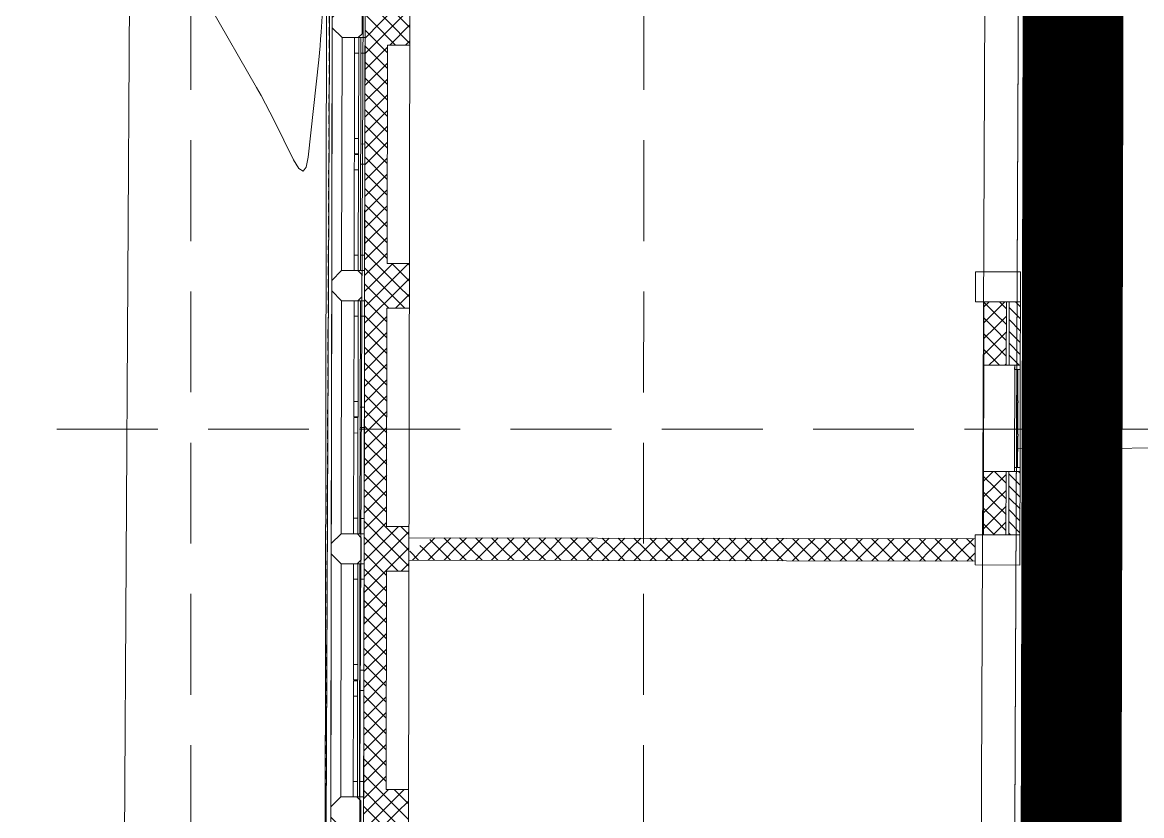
# Model space of a CAD drawing. Extents: x 4841 to 5381, y 4863 to 5725.
# Drawn here: x 4998.5 to 5031.8, y 5228.46 to 5252.06 of the extents above; entities that cross this region are included whole.
import ezdxf

# ---------------------------------------------------------------- set-up
doc = ezdxf.new("R2010")
doc.units = 0
doc.header["$MEASUREMENT"] = 0
doc.linetypes.add('DASHED', pattern=[0.75, 0.5, -0.25])
doc.linetypes.add('HIDDEN', pattern=[0.375, 0.25, -0.125])
for name, color, linetype, lineweight in [('2', 7, 'Continuous', 0), ('22', 7, 'Continuous', 0), ('3', 7, 'Continuous', 0), ('EC', 35, 'Continuous', 0)]:
    doc.layers.add(name, color=color, linetype=linetype, lineweight=lineweight)
doc.layers.add('GRID', color=254, linetype='HIDDEN')
doc.layers.add('LIMITS OF DISTURBANCE', color=1, linetype='HIDDEN')

msp = doc.modelspace()

# ---------------------------------------------------------------- linework, layer by layer
at = {"layer": '2', "color": 7, "linetype": 'HIDDEN', "lineweight": 0}
msp.add_line((5007.761, 5283.793), (5007.093, 5125.941), dxfattribs=at)
at = {"layer": '22', "color": 7, "linetype": 'Continuous', "lineweight": 0}
for p, q in [((5007.602, 5283.825), (5007.322, 5126.336)), ((5007.768, 5283.824), (5007.475, 5118.336)), ((5008.746, 5283.208), (5008.469, 5126.949)), ((5008.746, 5283.208), (5008.469, 5126.949)), ((5010.044, 5262.907), (5009.804, 5128.113)), ((5010.044, 5262.907), (5009.804, 5128.113)), ((5009.878, 5252.054), (5008.693, 5253.243)), ((5009.878, 5252.054), (5008.693, 5253.243)), ((5009.407, 5252.055), (5008.692, 5252.772)), ((5009.407, 5252.055), (5008.692, 5252.772)), ((5009.15, 5252.055), (5009.818, 5252.721)), ((5009.15, 5252.055), (5009.818, 5252.721)), ((5010.023, 5251.387), (5010.026, 5252.721)), ((5009.621, 5252.055), (5010.025, 5252.457)), ((5009.621, 5252.055), (5010.025, 5252.457)), ((5008.689, 5251.126), (5009.621, 5252.055)), ((5008.689, 5251.126), (5009.621, 5252.055)), ((5008.69, 5251.597), (5009.15, 5252.055)), ((5008.69, 5251.597), (5009.15, 5252.055)), ((5008.935, 5252.056), (5008.691, 5252.3)), ((5008.935, 5252.056), (5008.691, 5252.3)), ((5009.601, 5251.388), (5008.935, 5252.056)), ((5009.601, 5251.388), (5008.935, 5252.056)), ((5010.023, 5251.436), (5009.407, 5252.055)), ((5010.023, 5251.436), (5009.407, 5252.055)), ((5010.024, 5251.908), (5009.878, 5252.054)), ((5010.024, 5251.908), (5009.878, 5252.054)), ((5007.698, 5244.382), (5007.712, 5251.905)), ((5007.698, 5244.382), (5007.712, 5251.905)), ((5009.356, 5251.161), (5008.691, 5251.829)), ((5009.356, 5251.161), (5008.691, 5251.829)), ((5009.425, 5251.388), (5010.024, 5251.986)), ((5009.425, 5251.388), (5010.024, 5251.986)), ((5007.993, 5244.676), (5008.006, 5251.61)), ((5007.993, 5244.676), (5008.006, 5251.61)), ((5008.378, 5251.609), (5008.377, 5251.151)), ((5008.378, 5251.609), (5008.377, 5251.151)), ((5008.69, 5251.608), (5008.378, 5251.609)), ((5008.69, 5251.608), (5008.378, 5251.609)), ((5008.503, 5251.609), (5008.49, 5244.675)), ((5008.503, 5251.609), (5008.49, 5244.675)), ((5008.565, 5251.609), (5008.553, 5244.675)), ((5008.565, 5251.609), (5008.553, 5244.675)), ((5008.69, 5251.608), (5008.689, 5251.15)), ((5008.69, 5251.608), (5008.689, 5251.15)), ((5009.355, 5250.69), (5008.69, 5251.358)), ((5009.355, 5250.69), (5008.69, 5251.358)), ((5009.356, 5251.388), (5009.345, 5244.892)), ((5009.356, 5251.388), (5009.345, 5244.892)), ((5009.356, 5251.388), (5010.023, 5251.387)), ((5009.356, 5251.388), (5010.023, 5251.387)), ((5009.896, 5251.387), (5010.023, 5251.514)), ((5009.896, 5251.387), (5010.023, 5251.514)), ((5008.377, 5251.151), (5008.372, 5248.611)), ((5008.377, 5251.151), (5008.372, 5248.611)), ((5008.502, 5251.15), (5008.377, 5251.151)), ((5008.502, 5251.15), (5008.377, 5251.151)), ((5008.689, 5251.15), (5008.564, 5251.15)), ((5008.689, 5251.15), (5008.564, 5251.15)), ((5008.689, 5251.15), (5008.685, 5248.443)), ((5008.689, 5251.15), (5008.685, 5248.443)), ((5008.689, 5250.655), (5009.356, 5251.32)), ((5008.689, 5250.655), (5009.356, 5251.32)), ((5008.688, 5250.183), (5009.356, 5250.849)), ((5008.688, 5250.183), (5009.356, 5250.849)), ((5009.354, 5250.218), (5008.689, 5250.886)), ((5009.354, 5250.218), (5008.689, 5250.886)), ((5008.687, 5249.712), (5009.355, 5250.377)), ((5008.687, 5249.712), (5009.355, 5250.377)), ((5009.354, 5249.747), (5008.688, 5250.415)), ((5009.354, 5249.747), (5008.688, 5250.415)), ((5008.686, 5249.24), (5009.354, 5249.906)), ((5008.686, 5249.24), (5009.354, 5249.906)), ((5009.353, 5249.276), (5008.687, 5249.943)), ((5009.353, 5249.276), (5008.687, 5249.943)), ((5008.685, 5248.769), (5009.353, 5249.434)), ((5008.685, 5248.769), (5009.353, 5249.434)), ((5009.352, 5248.804), (5008.686, 5249.472)), ((5009.352, 5248.804), (5008.686, 5249.472)), ((5008.684, 5248.298), (5009.352, 5248.963)), ((5008.684, 5248.298), (5009.352, 5248.963)), ((5009.351, 5248.333), (5008.686, 5249.001)), ((5009.351, 5248.333), (5008.686, 5249.001)), ((5008.685, 5248.443), (5008.56, 5248.444)), ((5008.685, 5248.443), (5008.56, 5248.444)), ((5008.683, 5247.826), (5009.351, 5248.492)), ((5008.683, 5247.826), (5009.351, 5248.492)), ((5008.684, 5247.839), (5008.685, 5248.443)), ((5008.684, 5247.839), (5008.685, 5248.443)), ((5009.35, 5247.861), (5008.685, 5248.529)), ((5009.35, 5247.861), (5008.685, 5248.529)), ((5009.349, 5247.39), (5008.684, 5248.058)), ((5009.349, 5247.39), (5008.684, 5248.058)), ((5008.559, 5247.84), (5008.684, 5247.839)), ((5008.559, 5247.84), (5008.684, 5247.839)), ((5008.684, 5247.839), (5008.679, 5245.133)), ((5008.684, 5247.839), (5008.679, 5245.133)), ((5008.683, 5247.355), (5009.35, 5248.02)), ((5008.683, 5247.355), (5009.35, 5248.02)), ((5008.371, 5247.673), (5008.366, 5245.133)), ((5008.371, 5247.673), (5008.366, 5245.133)), ((5008.682, 5246.883), (5009.35, 5247.549)), ((5008.682, 5246.883), (5009.35, 5247.549)), ((5009.349, 5246.919), (5008.683, 5247.586)), ((5009.349, 5246.919), (5008.683, 5247.586)), ((5008.681, 5246.412), (5009.349, 5247.077)), ((5008.681, 5246.412), (5009.349, 5247.077)), ((5009.348, 5246.447), (5008.682, 5247.115)), ((5009.348, 5246.447), (5008.682, 5247.115)), ((5008.68, 5245.941), (5009.348, 5246.606)), ((5008.68, 5245.941), (5009.348, 5246.606)), ((5009.347, 5245.976), (5008.681, 5246.644)), ((5009.347, 5245.976), (5008.681, 5246.644)), ((5008.679, 5245.469), (5009.347, 5246.135)), ((5008.679, 5245.469), (5009.347, 5246.135)), ((5009.346, 5245.504), (5008.681, 5246.172)), ((5009.346, 5245.504), (5008.681, 5246.172)), ((5009.345, 5245.033), (5008.68, 5245.701)), ((5009.345, 5245.033), (5008.68, 5245.701)), ((5008.678, 5244.998), (5009.346, 5245.663)), ((5008.678, 5244.998), (5009.346, 5245.663)), ((5008.365, 5244.675), (5008.366, 5245.133)), ((5008.365, 5244.675), (5008.366, 5245.133)), ((5008.491, 5245.133), (5008.366, 5245.133)), ((5008.491, 5245.133), (5008.366, 5245.133)), ((5008.679, 5245.133), (5008.554, 5245.133)), ((5008.679, 5245.133), (5008.554, 5245.133)), ((5008.678, 5244.526), (5009.345, 5245.192)), ((5008.678, 5244.526), (5009.345, 5245.192)), ((5008.678, 5244.675), (5008.679, 5245.133)), ((5008.678, 5244.675), (5008.679, 5245.133)), ((5009.68, 5244.225), (5008.679, 5245.229)), ((5009.68, 5244.225), (5008.679, 5245.229)), ((5009.208, 5244.226), (5008.678, 5244.758)), ((5009.208, 5244.226), (5008.678, 5244.758)), ((5008.849, 5244.226), (5009.517, 5244.892)), ((5008.849, 5244.226), (5009.517, 5244.892)), ((5009.32, 5244.225), (5009.988, 5244.891)), ((5009.32, 5244.225), (5009.988, 5244.891)), ((5010.012, 5244.891), (5009.345, 5244.892)), ((5010.012, 5244.891), (5009.345, 5244.892)), ((5010.011, 5244.365), (5009.486, 5244.892)), ((5010.011, 5244.365), (5009.486, 5244.892)), ((5010.012, 5244.836), (5009.957, 5244.891)), ((5010.012, 5244.836), (5009.957, 5244.891)), ((5010.009, 5243.558), (5010.012, 5244.891)), ((5008.678, 5244.675), (5008.365, 5244.675)), ((5008.678, 5244.675), (5008.365, 5244.675)), ((5009.792, 5244.225), (5010.011, 5244.443)), ((5009.792, 5244.225), (5010.011, 5244.443)), ((5007.684, 5236.552), (5007.698, 5244.075)), ((5007.684, 5236.552), (5007.698, 5244.075)), ((5008.675, 5243.112), (5009.792, 5244.225)), ((5008.675, 5243.112), (5009.792, 5244.225)), ((5008.676, 5243.584), (5009.32, 5244.225)), ((5008.676, 5243.584), (5009.32, 5244.225)), ((5008.737, 5244.227), (5008.677, 5244.287)), ((5008.737, 5244.227), (5008.677, 5244.287)), ((5008.677, 5244.055), (5008.849, 5244.226)), ((5008.677, 5244.055), (5008.849, 5244.226)), ((5009.403, 5243.559), (5008.737, 5244.227)), ((5009.403, 5243.559), (5008.737, 5244.227)), ((5009.874, 5243.558), (5009.208, 5244.226)), ((5009.874, 5243.558), (5009.208, 5244.226)), ((5010.01, 5243.894), (5009.68, 5244.225)), ((5010.01, 5243.894), (5009.68, 5244.225)), ((5007.979, 5236.846), (5007.992, 5243.78)), ((5007.979, 5236.846), (5007.992, 5243.78)), ((5008.364, 5243.779), (5008.363, 5243.321)), ((5008.364, 5243.779), (5008.363, 5243.321)), ((5008.676, 5243.779), (5008.364, 5243.779)), ((5008.676, 5243.779), (5008.364, 5243.779)), ((5008.489, 5243.779), (5008.476, 5236.845)), ((5008.489, 5243.779), (5008.476, 5236.845)), ((5008.551, 5243.779), (5008.539, 5236.845)), ((5008.551, 5243.779), (5008.539, 5236.845)), ((5008.676, 5243.779), (5008.675, 5243.32)), ((5008.676, 5243.779), (5008.675, 5243.32)), ((5009.342, 5243.147), (5008.676, 5243.815)), ((5009.342, 5243.147), (5008.676, 5243.815)), ((5009.595, 5243.558), (5010.01, 5243.972)), ((5009.595, 5243.558), (5010.01, 5243.972)), ((5027.106, 5243.746), (5027.103, 5241.862)), ((5027.106, 5243.746), (5027.103, 5241.862)), ((5027.106, 5243.596), (5027.256, 5243.746)), ((5027.106, 5243.596), (5027.256, 5243.746)), ((5027.439, 5243.403), (5027.106, 5243.737)), ((5027.439, 5243.403), (5027.106, 5243.737)), ((5027.439, 5243.457), (5027.728, 5243.745)), ((5027.439, 5243.457), (5027.728, 5243.745)), ((5027.773, 5243.541), (5027.569, 5243.745)), ((5027.773, 5243.541), (5027.569, 5243.745)), ((5027.773, 5243.745), (5027.77, 5241.861)), ((5027.773, 5243.745), (5027.77, 5241.861)), ((5027.856, 5243.745), (5027.853, 5241.861)), ((5027.856, 5243.745), (5027.853, 5241.861)), ((5028.189, 5243.595), (5028.04, 5243.744)), ((5028.189, 5243.595), (5028.04, 5243.744)), ((5028.19, 5243.744), (5028.186, 5241.861)), ((5028.19, 5243.744), (5028.186, 5241.861)), ((5009.343, 5243.559), (5009.331, 5237.062)), ((5009.343, 5243.559), (5009.331, 5237.062)), ((5009.343, 5243.559), (5010.009, 5243.558)), ((5009.343, 5243.559), (5010.009, 5243.558)), ((5027.105, 5243.125), (5027.439, 5243.457)), ((5027.105, 5243.125), (5027.439, 5243.457)), ((5027.772, 5243.069), (5027.439, 5243.403)), ((5027.772, 5243.069), (5027.439, 5243.403)), ((5028.189, 5243.241), (5027.856, 5243.575)), ((5028.189, 5243.241), (5027.856, 5243.575)), ((5008.363, 5243.321), (5008.358, 5240.781)), ((5008.363, 5243.321), (5008.358, 5240.781)), ((5008.488, 5243.321), (5008.363, 5243.321)), ((5008.488, 5243.321), (5008.363, 5243.321)), ((5008.675, 5243.32), (5008.55, 5243.321)), ((5008.675, 5243.32), (5008.55, 5243.321)), ((5008.675, 5243.32), (5008.671, 5240.614)), ((5008.675, 5243.32), (5008.671, 5240.614)), ((5008.674, 5242.641), (5009.342, 5243.306)), ((5008.674, 5242.641), (5009.342, 5243.306)), ((5009.341, 5242.676), (5008.676, 5243.344)), ((5009.341, 5242.676), (5008.676, 5243.344)), ((5027.438, 5242.932), (5027.105, 5243.266)), ((5027.438, 5242.932), (5027.105, 5243.266)), ((5027.438, 5242.986), (5027.772, 5243.319)), ((5027.438, 5242.986), (5027.772, 5243.319)), ((5028.188, 5242.888), (5027.855, 5243.222)), ((5028.188, 5242.888), (5027.855, 5243.222)), ((5008.673, 5242.169), (5009.341, 5242.835)), ((5008.673, 5242.169), (5009.341, 5242.835)), ((5009.34, 5242.205), (5008.675, 5242.872)), ((5009.34, 5242.205), (5008.675, 5242.872)), ((5027.104, 5242.653), (5027.438, 5242.986)), ((5027.104, 5242.653), (5027.438, 5242.986)), ((5027.437, 5242.461), (5027.105, 5242.794)), ((5027.437, 5242.461), (5027.105, 5242.794)), ((5027.437, 5242.515), (5027.771, 5242.847)), ((5027.437, 5242.515), (5027.771, 5242.847)), ((5027.771, 5242.598), (5027.438, 5242.932)), ((5027.771, 5242.598), (5027.438, 5242.932)), ((5028.187, 5242.534), (5027.855, 5242.868)), ((5028.187, 5242.534), (5027.855, 5242.868)), ((5009.339, 5241.733), (5008.674, 5242.401)), ((5009.339, 5241.733), (5008.674, 5242.401)), ((5027.103, 5242.182), (5027.437, 5242.515)), ((5027.103, 5242.182), (5027.437, 5242.515)), ((5027.77, 5242.127), (5027.437, 5242.461)), ((5027.77, 5242.127), (5027.437, 5242.461)), ((5027.437, 5242.043), (5027.77, 5242.376)), ((5027.437, 5242.043), (5027.77, 5242.376)), ((5028.187, 5242.181), (5027.854, 5242.515)), ((5028.187, 5242.181), (5027.854, 5242.515)), ((5008.673, 5241.698), (5009.34, 5242.363)), ((5008.673, 5241.698), (5009.34, 5242.363)), ((5027.436, 5241.989), (5027.104, 5242.323)), ((5027.436, 5241.989), (5027.104, 5242.323)), ((5027.255, 5241.862), (5027.437, 5242.043)), ((5027.255, 5241.862), (5027.437, 5242.043)), ((5028.153, 5241.861), (5027.853, 5242.161)), ((5028.153, 5241.861), (5027.853, 5242.161)), ((5008.672, 5241.227), (5009.34, 5241.892)), ((5008.672, 5241.227), (5009.34, 5241.892)), ((5009.338, 5241.262), (5008.673, 5241.93)), ((5009.338, 5241.262), (5008.673, 5241.93)), ((5027.564, 5241.862), (5027.436, 5241.989)), ((5027.564, 5241.862), (5027.436, 5241.989)), ((5027.726, 5241.861), (5027.77, 5241.905)), ((5027.726, 5241.861), (5027.77, 5241.905)), ((5028.092, 5241.736), (5028.091, 5240.805)), ((5028.092, 5241.736), (5028.091, 5240.805)), ((5028.113, 5241.736), (5028.111, 5240.805)), ((5028.113, 5241.736), (5028.111, 5240.805)), ((5008.671, 5240.755), (5009.339, 5241.421)), ((5008.671, 5240.755), (5009.339, 5241.421)), ((5009.338, 5240.79), (5008.672, 5241.458)), ((5009.338, 5240.79), (5008.672, 5241.458)), ((5008.67, 5240.284), (5009.338, 5240.949)), ((5008.67, 5240.284), (5009.338, 5240.949)), ((5009.337, 5240.319), (5008.671, 5240.987)), ((5009.337, 5240.319), (5008.671, 5240.987)), ((5028.09, 5240.742), (5028.089, 5239.812)), ((5028.09, 5240.742), (5028.089, 5239.812)), ((5028.111, 5240.742), (5028.11, 5239.812)), ((5028.111, 5240.742), (5028.11, 5239.812)), ((5008.671, 5240.614), (5008.546, 5240.614)), ((5008.671, 5240.614), (5008.546, 5240.614)), ((5008.669, 5239.812), (5009.337, 5240.478)), ((5008.669, 5239.812), (5009.337, 5240.478)), ((5008.67, 5240.01), (5008.671, 5240.614)), ((5008.67, 5240.01), (5008.671, 5240.614)), ((5009.336, 5239.847), (5008.671, 5240.515)), ((5009.336, 5239.847), (5008.671, 5240.515)), ((5009.335, 5239.376), (5008.67, 5240.044)), ((5009.335, 5239.376), (5008.67, 5240.044)), ((5008.357, 5239.844), (5008.352, 5237.304)), ((5008.357, 5239.844), (5008.352, 5237.304)), ((5008.545, 5240.01), (5008.67, 5240.01)), ((5008.545, 5240.01), (5008.67, 5240.01)), ((5008.67, 5240.01), (5008.665, 5237.303)), ((5008.67, 5240.01), (5008.665, 5237.303)), ((5008.668, 5239.341), (5009.336, 5240.006)), ((5008.668, 5239.341), (5009.336, 5240.006)), ((5028.089, 5239.749), (5028.087, 5238.819)), ((5028.089, 5239.749), (5028.087, 5238.819)), ((5028.11, 5239.749), (5028.108, 5238.819)), ((5028.11, 5239.749), (5028.108, 5238.819)), ((5008.668, 5238.87), (5009.335, 5239.535)), ((5008.668, 5238.87), (5009.335, 5239.535)), ((5009.334, 5238.905), (5008.669, 5239.573)), ((5009.334, 5238.905), (5008.669, 5239.573)), ((5008.667, 5238.398), (5009.335, 5239.064)), ((5008.667, 5238.398), (5009.335, 5239.064)), ((5009.333, 5238.433), (5008.668, 5239.101)), ((5009.333, 5238.433), (5008.668, 5239.101)), ((5008.666, 5237.927), (5009.334, 5238.592)), ((5008.666, 5237.927), (5009.334, 5238.592)), ((5009.333, 5237.962), (5008.667, 5238.63)), ((5009.333, 5237.962), (5008.667, 5238.63)), ((5027.097, 5238.696), (5027.094, 5236.812)), ((5027.097, 5238.696), (5027.094, 5236.812)), ((5027.097, 5238.411), (5027.382, 5238.695)), ((5027.097, 5238.411), (5027.382, 5238.695)), ((5027.43, 5238.218), (5027.097, 5238.552)), ((5027.43, 5238.218), (5027.097, 5238.552)), ((5027.431, 5238.689), (5027.425, 5238.695)), ((5027.431, 5238.689), (5027.425, 5238.695)), ((5027.43, 5238.272), (5027.764, 5238.605)), ((5027.43, 5238.272), (5027.764, 5238.605)), ((5027.763, 5238.355), (5027.431, 5238.689)), ((5027.763, 5238.355), (5027.431, 5238.689)), ((5027.764, 5238.695), (5027.761, 5236.811)), ((5027.764, 5238.695), (5027.761, 5236.811)), ((5027.847, 5238.694), (5027.844, 5236.811)), ((5027.847, 5238.694), (5027.844, 5236.811)), ((5028.18, 5238.292), (5027.847, 5238.625)), ((5028.18, 5238.292), (5027.847, 5238.625)), ((5028.181, 5238.645), (5028.132, 5238.694)), ((5028.181, 5238.645), (5028.132, 5238.694)), ((5028.181, 5238.694), (5028.177, 5236.81)), ((5028.181, 5238.694), (5028.177, 5236.81)), ((5008.665, 5237.455), (5009.333, 5238.121)), ((5008.665, 5237.455), (5009.333, 5238.121)), ((5009.332, 5237.49), (5008.666, 5238.158)), ((5009.332, 5237.49), (5008.666, 5238.158)), ((5027.096, 5237.939), (5027.43, 5238.272)), ((5027.096, 5237.939), (5027.43, 5238.272)), ((5027.429, 5237.747), (5027.096, 5238.08)), ((5027.429, 5237.747), (5027.096, 5238.08)), ((5027.429, 5237.801), (5027.763, 5238.133)), ((5027.429, 5237.801), (5027.763, 5238.133)), ((5027.762, 5237.884), (5027.43, 5238.218)), ((5027.762, 5237.884), (5027.43, 5238.218)), ((5028.179, 5237.938), (5027.847, 5238.272)), ((5028.179, 5237.938), (5027.847, 5238.272)), ((5027.095, 5237.468), (5027.429, 5237.801)), ((5027.095, 5237.468), (5027.429, 5237.801)), ((5027.762, 5237.413), (5027.429, 5237.747)), ((5027.762, 5237.413), (5027.429, 5237.747)), ((5028.179, 5237.584), (5027.846, 5237.918)), ((5028.179, 5237.584), (5027.846, 5237.918)), ((5008.664, 5236.984), (5009.332, 5237.649)), ((5008.664, 5236.984), (5009.332, 5237.649)), ((5009.953, 5236.395), (5008.665, 5237.687)), ((5009.953, 5236.395), (5008.665, 5237.687)), ((5027.428, 5237.275), (5027.095, 5237.609)), ((5027.428, 5237.275), (5027.095, 5237.609)), ((5027.428, 5237.329), (5027.762, 5237.662)), ((5027.428, 5237.329), (5027.762, 5237.662)), ((5028.178, 5237.231), (5027.845, 5237.565)), ((5028.178, 5237.231), (5027.845, 5237.565)), ((5008.351, 5236.845), (5008.352, 5237.304)), ((5008.351, 5236.845), (5008.352, 5237.304)), ((5008.477, 5237.304), (5008.352, 5237.304)), ((5008.477, 5237.304), (5008.352, 5237.304)), ((5008.665, 5237.303), (5008.54, 5237.303)), ((5008.665, 5237.303), (5008.54, 5237.303)), ((5008.663, 5236.513), (5009.331, 5237.178)), ((5008.663, 5236.513), (5009.331, 5237.178)), ((5008.664, 5236.845), (5008.665, 5237.303)), ((5008.664, 5236.845), (5008.665, 5237.303)), ((5009.482, 5236.396), (5008.665, 5237.216)), ((5009.482, 5236.396), (5008.665, 5237.216)), ((5009.019, 5236.396), (5009.687, 5237.062)), ((5009.019, 5236.396), (5009.687, 5237.062)), ((5009.998, 5237.061), (5009.331, 5237.062)), ((5009.998, 5237.061), (5009.331, 5237.062)), ((5009.997, 5236.823), (5009.759, 5237.062)), ((5009.997, 5236.823), (5009.759, 5237.062)), ((5009.997, 5236.728), (5009.998, 5237.061)), ((5027.094, 5236.996), (5027.428, 5237.329)), ((5027.094, 5236.996), (5027.428, 5237.329)), ((5027.419, 5236.812), (5027.094, 5237.138)), ((5027.419, 5236.812), (5027.094, 5237.138)), ((5027.427, 5236.858), (5027.761, 5237.19)), ((5027.427, 5236.858), (5027.761, 5237.19)), ((5027.761, 5236.941), (5027.428, 5237.275)), ((5027.761, 5236.941), (5027.428, 5237.275)), ((5028.177, 5236.877), (5027.845, 5237.211)), ((5028.177, 5236.877), (5027.845, 5237.211)), ((5008.664, 5236.845), (5008.351, 5236.845)), ((5008.664, 5236.845), (5008.351, 5236.845)), ((5009.01, 5236.396), (5008.664, 5236.744)), ((5009.01, 5236.396), (5008.664, 5236.744)), ((5009.49, 5236.396), (5009.997, 5236.901)), ((5009.49, 5236.396), (5009.997, 5236.901)), ((5026.844, 5236.698), (5009.997, 5236.728)), ((5026.844, 5236.698), (5009.997, 5236.728)), ((5010.433, 5236.394), (5010.767, 5236.727)), ((5010.433, 5236.394), (5010.767, 5236.727)), ((5010.905, 5236.393), (5011.239, 5236.726)), ((5010.905, 5236.393), (5011.239, 5236.726)), ((5011.367, 5236.392), (5011.035, 5236.726)), ((5011.367, 5236.392), (5011.035, 5236.726)), ((5011.376, 5236.392), (5011.71, 5236.725)), ((5011.376, 5236.392), (5011.71, 5236.725)), ((5011.839, 5236.391), (5011.506, 5236.725)), ((5011.839, 5236.391), (5011.506, 5236.725)), ((5011.848, 5236.391), (5012.181, 5236.724)), ((5011.848, 5236.391), (5012.181, 5236.724)), ((5012.31, 5236.391), (5011.977, 5236.724)), ((5012.31, 5236.391), (5011.977, 5236.724)), ((5012.319, 5236.391), (5012.653, 5236.723)), ((5012.319, 5236.391), (5012.653, 5236.723)), ((5012.782, 5236.39), (5012.449, 5236.724)), ((5012.782, 5236.39), (5012.449, 5236.724)), ((5012.79, 5236.39), (5013.124, 5236.722)), ((5012.79, 5236.39), (5013.124, 5236.722)), ((5013.253, 5236.389), (5012.92, 5236.723)), ((5013.253, 5236.389), (5012.92, 5236.723)), ((5013.262, 5236.389), (5013.596, 5236.722)), ((5013.262, 5236.389), (5013.596, 5236.722)), ((5013.724, 5236.388), (5013.392, 5236.722)), ((5013.724, 5236.388), (5013.392, 5236.722)), ((5013.733, 5236.388), (5014.067, 5236.721)), ((5013.733, 5236.388), (5014.067, 5236.721)), ((5014.196, 5236.387), (5013.863, 5236.721)), ((5014.196, 5236.387), (5013.863, 5236.721)), ((5014.205, 5236.387), (5014.538, 5236.72)), ((5014.205, 5236.387), (5014.538, 5236.72)), ((5014.667, 5236.386), (5014.334, 5236.72)), ((5014.667, 5236.386), (5014.334, 5236.72)), ((5014.676, 5236.386), (5015.01, 5236.719)), ((5014.676, 5236.386), (5015.01, 5236.719)), ((5015.139, 5236.385), (5014.806, 5236.719)), ((5015.139, 5236.385), (5014.806, 5236.719)), ((5015.147, 5236.385), (5015.481, 5236.718)), ((5015.147, 5236.385), (5015.481, 5236.718)), ((5015.61, 5236.385), (5015.277, 5236.719)), ((5015.61, 5236.385), (5015.277, 5236.719)), ((5015.619, 5236.385), (5015.953, 5236.717)), ((5015.619, 5236.385), (5015.953, 5236.717)), ((5016.081, 5236.384), (5015.749, 5236.718)), ((5016.081, 5236.384), (5015.749, 5236.718)), ((5016.09, 5236.384), (5016.424, 5236.717)), ((5016.09, 5236.384), (5016.424, 5236.717)), ((5016.553, 5236.383), (5016.22, 5236.717)), ((5016.553, 5236.383), (5016.22, 5236.717)), ((5016.562, 5236.383), (5016.895, 5236.716)), ((5016.562, 5236.383), (5016.895, 5236.716)), ((5017.024, 5236.382), (5016.691, 5236.716)), ((5017.024, 5236.382), (5016.691, 5236.716)), ((5017.033, 5236.382), (5017.367, 5236.715)), ((5017.033, 5236.382), (5017.367, 5236.715)), ((5017.496, 5236.381), (5017.163, 5236.715)), ((5017.496, 5236.381), (5017.163, 5236.715)), ((5017.504, 5236.381), (5017.838, 5236.714)), ((5017.504, 5236.381), (5017.838, 5236.714)), ((5017.967, 5236.38), (5017.634, 5236.714)), ((5017.967, 5236.38), (5017.634, 5236.714)), ((5017.976, 5236.38), (5018.31, 5236.713)), ((5017.976, 5236.38), (5018.31, 5236.713)), ((5018.438, 5236.38), (5018.106, 5236.714)), ((5018.438, 5236.38), (5018.106, 5236.714)), ((5018.447, 5236.38), (5018.781, 5236.712)), ((5018.447, 5236.38), (5018.781, 5236.712)), ((5018.91, 5236.379), (5018.577, 5236.713)), ((5018.91, 5236.379), (5018.577, 5236.713)), ((5018.919, 5236.379), (5019.252, 5236.712)), ((5018.919, 5236.379), (5019.252, 5236.712)), ((5019.381, 5236.378), (5019.048, 5236.712)), ((5019.381, 5236.378), (5019.048, 5236.712)), ((5019.39, 5236.378), (5019.724, 5236.711)), ((5019.39, 5236.378), (5019.724, 5236.711)), ((5019.853, 5236.377), (5019.52, 5236.711)), ((5019.853, 5236.377), (5019.52, 5236.711)), ((5019.861, 5236.377), (5020.195, 5236.71)), ((5019.861, 5236.377), (5020.195, 5236.71)), ((5020.324, 5236.376), (5019.991, 5236.71)), ((5020.324, 5236.376), (5019.991, 5236.71)), ((5020.333, 5236.376), (5020.667, 5236.709)), ((5020.333, 5236.376), (5020.667, 5236.709)), ((5020.795, 5236.375), (5020.463, 5236.709)), ((5020.795, 5236.375), (5020.463, 5236.709)), ((5020.804, 5236.375), (5021.138, 5236.708)), ((5020.804, 5236.375), (5021.138, 5236.708)), ((5021.267, 5236.375), (5020.934, 5236.709)), ((5021.267, 5236.375), (5020.934, 5236.709)), ((5021.276, 5236.375), (5021.61, 5236.707)), ((5021.276, 5236.375), (5021.61, 5236.707)), ((5021.738, 5236.374), (5021.405, 5236.708)), ((5021.738, 5236.374), (5021.405, 5236.708)), ((5021.747, 5236.374), (5022.081, 5236.707)), ((5021.747, 5236.374), (5022.081, 5236.707)), ((5022.21, 5236.373), (5021.877, 5236.707)), ((5022.21, 5236.373), (5021.877, 5236.707)), ((5022.218, 5236.373), (5022.552, 5236.706)), ((5022.218, 5236.373), (5022.552, 5236.706)), ((5022.681, 5236.372), (5022.348, 5236.706)), ((5022.681, 5236.372), (5022.348, 5236.706)), ((5022.69, 5236.372), (5023.024, 5236.705)), ((5022.69, 5236.372), (5023.024, 5236.705)), ((5023.152, 5236.371), (5022.82, 5236.705)), ((5023.152, 5236.371), (5022.82, 5236.705)), ((5023.161, 5236.371), (5023.495, 5236.704)), ((5023.161, 5236.371), (5023.495, 5236.704)), ((5023.624, 5236.37), (5023.291, 5236.704)), ((5023.624, 5236.37), (5023.291, 5236.704)), ((5023.633, 5236.37), (5023.967, 5236.703)), ((5023.633, 5236.37), (5023.967, 5236.703)), ((5024.095, 5236.37), (5023.762, 5236.704)), ((5024.095, 5236.37), (5023.762, 5236.704)), ((5027.381, 5236.812), (5027.427, 5236.858)), ((5027.381, 5236.812), (5027.427, 5236.858)), ((5027.891, 5236.811), (5027.844, 5236.858)), ((5027.891, 5236.811), (5027.844, 5236.858)), ((5008.661, 5235.098), (5009.962, 5236.395)), ((5008.661, 5235.098), (5009.962, 5236.395)), ((5008.662, 5235.57), (5009.49, 5236.396)), ((5008.662, 5235.57), (5009.49, 5236.396)), ((5008.663, 5236.041), (5009.019, 5236.396)), ((5008.663, 5236.041), (5009.019, 5236.396)), ((5009.676, 5235.729), (5009.01, 5236.396)), ((5009.676, 5235.729), (5009.01, 5236.396)), ((5009.996, 5235.88), (5009.482, 5236.396)), ((5009.996, 5235.88), (5009.482, 5236.396)), ((5009.996, 5236.351), (5009.953, 5236.395)), ((5009.996, 5236.351), (5009.953, 5236.395)), ((5009.962, 5236.395), (5009.997, 5236.429)), ((5009.962, 5236.395), (5009.997, 5236.429)), ((5010.099, 5236.061), (5010.433, 5236.394)), ((5010.099, 5236.061), (5010.433, 5236.394)), ((5010.425, 5236.394), (5010.322, 5236.497)), ((5010.425, 5236.394), (5010.322, 5236.497)), ((5010.757, 5236.06), (5010.425, 5236.394)), ((5010.757, 5236.06), (5010.425, 5236.394)), ((5010.571, 5236.06), (5010.905, 5236.393)), ((5010.571, 5236.06), (5010.905, 5236.393)), ((5010.896, 5236.393), (5010.621, 5236.669)), ((5010.896, 5236.393), (5010.621, 5236.669)), ((5011.229, 5236.059), (5010.896, 5236.393)), ((5011.229, 5236.059), (5010.896, 5236.393)), ((5011.042, 5236.059), (5011.376, 5236.392)), ((5011.042, 5236.059), (5011.376, 5236.392)), ((5011.7, 5236.058), (5011.367, 5236.392)), ((5011.7, 5236.058), (5011.367, 5236.392)), ((5011.514, 5236.059), (5011.848, 5236.391)), ((5011.514, 5236.059), (5011.848, 5236.391)), ((5012.171, 5236.057), (5011.839, 5236.391)), ((5012.171, 5236.057), (5011.839, 5236.391)), ((5011.985, 5236.058), (5012.319, 5236.391)), ((5011.985, 5236.058), (5012.319, 5236.391)), ((5012.643, 5236.057), (5012.31, 5236.391)), ((5012.643, 5236.057), (5012.31, 5236.391)), ((5012.456, 5236.057), (5012.79, 5236.39)), ((5012.456, 5236.057), (5012.79, 5236.39)), ((5013.114, 5236.056), (5012.782, 5236.39)), ((5013.114, 5236.056), (5012.782, 5236.39)), ((5012.928, 5236.056), (5013.262, 5236.389)), ((5012.928, 5236.056), (5013.262, 5236.389)), ((5013.586, 5236.055), (5013.253, 5236.389)), ((5013.586, 5236.055), (5013.253, 5236.389)), ((5013.399, 5236.055), (5013.733, 5236.388)), ((5013.399, 5236.055), (5013.733, 5236.388)), ((5014.057, 5236.054), (5013.724, 5236.388)), ((5014.057, 5236.054), (5013.724, 5236.388)), ((5013.871, 5236.054), (5014.205, 5236.387)), ((5013.871, 5236.054), (5014.205, 5236.387)), ((5014.528, 5236.053), (5014.196, 5236.387)), ((5014.528, 5236.053), (5014.196, 5236.387)), ((5014.342, 5236.054), (5014.676, 5236.386)), ((5014.342, 5236.054), (5014.676, 5236.386)), ((5015, 5236.052), (5014.667, 5236.386)), ((5015, 5236.052), (5014.667, 5236.386)), ((5014.813, 5236.053), (5015.147, 5236.385)), ((5014.813, 5236.053), (5015.147, 5236.385)), ((5015.471, 5236.052), (5015.139, 5236.385)), ((5015.471, 5236.052), (5015.139, 5236.385)), ((5015.285, 5236.052), (5015.619, 5236.385)), ((5015.285, 5236.052), (5015.619, 5236.385)), ((5015.943, 5236.051), (5015.61, 5236.385)), ((5015.943, 5236.051), (5015.61, 5236.385)), ((5015.756, 5236.051), (5016.09, 5236.384)), ((5015.756, 5236.051), (5016.09, 5236.384)), ((5016.414, 5236.05), (5016.081, 5236.384)), ((5016.414, 5236.05), (5016.081, 5236.384)), ((5016.228, 5236.05), (5016.562, 5236.383)), ((5016.228, 5236.05), (5016.562, 5236.383)), ((5016.886, 5236.049), (5016.553, 5236.383)), ((5016.886, 5236.049), (5016.553, 5236.383)), ((5016.699, 5236.049), (5017.033, 5236.382)), ((5016.699, 5236.049), (5017.033, 5236.382)), ((5017.357, 5236.048), (5017.024, 5236.382)), ((5017.357, 5236.048), (5017.024, 5236.382)), ((5017.17, 5236.049), (5017.504, 5236.381)), ((5017.17, 5236.049), (5017.504, 5236.381)), ((5017.828, 5236.047), (5017.496, 5236.381)), ((5017.828, 5236.047), (5017.496, 5236.381)), ((5017.642, 5236.048), (5017.976, 5236.38)), ((5017.642, 5236.048), (5017.976, 5236.38)), ((5018.3, 5236.047), (5017.967, 5236.38)), ((5018.3, 5236.047), (5017.967, 5236.38)), ((5018.113, 5236.047), (5018.447, 5236.38)), ((5018.113, 5236.047), (5018.447, 5236.38)), ((5018.771, 5236.046), (5018.438, 5236.38)), ((5018.771, 5236.046), (5018.438, 5236.38)), ((5018.585, 5236.046), (5018.919, 5236.379)), ((5018.585, 5236.046), (5018.919, 5236.379)), ((5019.243, 5236.045), (5018.91, 5236.379)), ((5019.243, 5236.045), (5018.91, 5236.379)), ((5019.056, 5236.045), (5019.39, 5236.378)), ((5019.056, 5236.045), (5019.39, 5236.378)), ((5019.714, 5236.044), (5019.381, 5236.378)), ((5019.714, 5236.044), (5019.381, 5236.378)), ((5019.527, 5236.044), (5019.861, 5236.377)), ((5019.527, 5236.044), (5019.861, 5236.377)), ((5020.185, 5236.043), (5019.853, 5236.377)), ((5020.185, 5236.043), (5019.853, 5236.377)), ((5019.999, 5236.044), (5020.333, 5236.376)), ((5019.999, 5236.044), (5020.333, 5236.376)), ((5020.657, 5236.042), (5020.324, 5236.376)), ((5020.657, 5236.042), (5020.324, 5236.376)), ((5020.47, 5236.043), (5020.804, 5236.375)), ((5020.47, 5236.043), (5020.804, 5236.375)), ((5021.128, 5236.042), (5020.795, 5236.375)), ((5021.128, 5236.042), (5020.795, 5236.375)), ((5020.942, 5236.042), (5021.276, 5236.375)), ((5020.942, 5236.042), (5021.276, 5236.375)), ((5021.6, 5236.041), (5021.267, 5236.375)), ((5021.6, 5236.041), (5021.267, 5236.375)), ((5021.413, 5236.041), (5021.747, 5236.374)), ((5021.413, 5236.041), (5021.747, 5236.374)), ((5022.071, 5236.04), (5021.738, 5236.374)), ((5022.071, 5236.04), (5021.738, 5236.374)), ((5021.884, 5236.04), (5022.218, 5236.373)), ((5021.884, 5236.04), (5022.218, 5236.373)), ((5022.542, 5236.039), (5022.21, 5236.373)), ((5022.542, 5236.039), (5022.21, 5236.373)), ((5022.356, 5236.039), (5022.69, 5236.372)), ((5022.356, 5236.039), (5022.69, 5236.372)), ((5023.014, 5236.038), (5022.681, 5236.372)), ((5023.014, 5236.038), (5022.681, 5236.372)), ((5022.827, 5236.039), (5023.161, 5236.371)), ((5022.827, 5236.039), (5023.161, 5236.371)), ((5023.485, 5236.037), (5023.152, 5236.371)), ((5023.485, 5236.037), (5023.152, 5236.371)), ((5023.299, 5236.038), (5023.633, 5236.37)), ((5023.299, 5236.038), (5023.633, 5236.37)), ((5023.957, 5236.037), (5023.624, 5236.37)), ((5023.957, 5236.037), (5023.624, 5236.37)), ((5024.104, 5236.37), (5024.438, 5236.702)), ((5024.104, 5236.37), (5024.438, 5236.702)), ((5024.567, 5236.369), (5024.234, 5236.703)), ((5024.567, 5236.369), (5024.234, 5236.703)), ((5024.575, 5236.369), (5024.909, 5236.701)), ((5024.575, 5236.369), (5024.909, 5236.701)), ((5025.038, 5236.368), (5024.705, 5236.702)), ((5025.038, 5236.368), (5024.705, 5236.702)), ((5025.047, 5236.368), (5025.381, 5236.701)), ((5025.047, 5236.368), (5025.381, 5236.701)), ((5025.509, 5236.367), (5025.177, 5236.701)), ((5025.509, 5236.367), (5025.177, 5236.701)), ((5025.518, 5236.367), (5025.852, 5236.7)), ((5025.518, 5236.367), (5025.852, 5236.7)), ((5025.981, 5236.366), (5025.648, 5236.7)), ((5025.981, 5236.366), (5025.648, 5236.7)), ((5025.99, 5236.366), (5026.324, 5236.699)), ((5025.99, 5236.366), (5026.324, 5236.699)), ((5026.452, 5236.365), (5026.12, 5236.699)), ((5026.452, 5236.365), (5026.12, 5236.699)), ((5026.461, 5236.365), (5026.795, 5236.698)), ((5026.461, 5236.365), (5026.795, 5236.698)), ((5026.843, 5236.445), (5026.591, 5236.699)), ((5026.843, 5236.445), (5026.591, 5236.699)), ((5007.67, 5228.722), (5007.684, 5236.245)), ((5007.67, 5228.722), (5007.684, 5236.245)), ((5009.328, 5235.605), (5008.663, 5236.273)), ((5009.328, 5235.605), (5008.663, 5236.273)), ((5009.995, 5235.728), (5009.996, 5236.061)), ((5026.843, 5236.031), (5009.996, 5236.061)), ((5026.843, 5236.031), (5009.996, 5236.061)), ((5010.286, 5236.061), (5010.023, 5236.325)), ((5010.286, 5236.061), (5010.023, 5236.325)), ((5023.77, 5236.037), (5024.104, 5236.37)), ((5023.77, 5236.037), (5024.104, 5236.37)), ((5024.428, 5236.036), (5024.095, 5236.37)), ((5024.428, 5236.036), (5024.095, 5236.37)), ((5024.241, 5236.036), (5024.575, 5236.369)), ((5024.241, 5236.036), (5024.575, 5236.369)), ((5024.899, 5236.035), (5024.567, 5236.369)), ((5024.899, 5236.035), (5024.567, 5236.369)), ((5024.713, 5236.035), (5025.047, 5236.368)), ((5024.713, 5236.035), (5025.047, 5236.368)), ((5025.371, 5236.034), (5025.038, 5236.368)), ((5025.371, 5236.034), (5025.038, 5236.368)), ((5025.184, 5236.034), (5025.518, 5236.367)), ((5025.184, 5236.034), (5025.518, 5236.367)), ((5025.842, 5236.033), (5025.509, 5236.367)), ((5025.842, 5236.033), (5025.509, 5236.367)), ((5025.656, 5236.034), (5025.99, 5236.366)), ((5025.656, 5236.034), (5025.99, 5236.366)), ((5026.314, 5236.032), (5025.981, 5236.366)), ((5026.314, 5236.032), (5025.981, 5236.366)), ((5026.127, 5236.033), (5026.461, 5236.365)), ((5026.127, 5236.033), (5026.461, 5236.365)), ((5026.785, 5236.031), (5026.452, 5236.365)), ((5026.785, 5236.031), (5026.452, 5236.365)), ((5026.598, 5236.032), (5026.843, 5236.275)), ((5026.598, 5236.032), (5026.843, 5236.275)), ((5007.966, 5229.017), (5007.978, 5235.95)), ((5007.966, 5229.017), (5007.978, 5235.95)), ((5008.35, 5235.95), (5008.349, 5235.491)), ((5008.35, 5235.95), (5008.349, 5235.491)), ((5008.662, 5235.949), (5008.35, 5235.95)), ((5008.662, 5235.949), (5008.35, 5235.95)), ((5008.475, 5235.949), (5008.463, 5229.016)), ((5008.475, 5235.949), (5008.463, 5229.016)), ((5008.537, 5235.949), (5008.525, 5229.016)), ((5008.537, 5235.949), (5008.525, 5229.016)), ((5008.662, 5235.949), (5008.662, 5235.491)), ((5008.662, 5235.949), (5008.662, 5235.491)), ((5009.328, 5235.133), (5008.662, 5235.801)), ((5009.328, 5235.133), (5008.662, 5235.801)), ((5009.329, 5235.729), (5009.317, 5229.233)), ((5009.329, 5235.729), (5009.317, 5229.233)), ((5009.329, 5235.729), (5009.995, 5235.728)), ((5009.329, 5235.729), (5009.995, 5235.728)), ((5009.765, 5235.728), (5009.996, 5235.958)), ((5009.765, 5235.728), (5009.996, 5235.958)), ((5008.349, 5235.491), (5008.345, 5232.951)), ((5008.349, 5235.491), (5008.345, 5232.951)), ((5008.474, 5235.491), (5008.349, 5235.491)), ((5008.474, 5235.491), (5008.349, 5235.491)), ((5008.662, 5235.491), (5008.537, 5235.491)), ((5008.662, 5235.491), (5008.537, 5235.491)), ((5008.662, 5235.491), (5008.657, 5232.784)), ((5008.662, 5235.491), (5008.657, 5232.784)), ((5008.66, 5234.627), (5009.328, 5235.292)), ((5008.66, 5234.627), (5009.328, 5235.292)), ((5009.327, 5234.662), (5008.661, 5235.33)), ((5009.327, 5234.662), (5008.661, 5235.33)), ((5008.659, 5234.155), (5009.327, 5234.821)), ((5008.659, 5234.155), (5009.327, 5234.821)), ((5009.326, 5234.191), (5008.66, 5234.858)), ((5009.326, 5234.191), (5008.66, 5234.858)), ((5009.325, 5233.719), (5008.66, 5234.387)), ((5009.325, 5233.719), (5008.66, 5234.387)), ((5008.658, 5233.684), (5009.326, 5234.35)), ((5008.658, 5233.684), (5009.326, 5234.35)), ((5008.658, 5233.213), (5009.325, 5233.878)), ((5008.658, 5233.213), (5009.325, 5233.878)), ((5009.324, 5233.248), (5008.659, 5233.916)), ((5009.324, 5233.248), (5008.659, 5233.916)), ((5008.657, 5232.741), (5009.325, 5233.407)), ((5008.657, 5232.741), (5009.325, 5233.407)), ((5009.323, 5232.776), (5008.658, 5233.444)), ((5009.323, 5232.776), (5008.658, 5233.444)), ((5008.657, 5232.784), (5008.532, 5232.784)), ((5008.657, 5232.784), (5008.532, 5232.784)), ((5008.656, 5232.27), (5009.324, 5232.935)), ((5008.656, 5232.27), (5009.324, 5232.935)), ((5008.656, 5232.18), (5008.657, 5232.784)), ((5008.656, 5232.18), (5008.657, 5232.784)), ((5009.323, 5232.305), (5008.657, 5232.973)), ((5009.323, 5232.305), (5008.657, 5232.973)), ((5008.655, 5231.798), (5009.323, 5232.464)), ((5008.655, 5231.798), (5009.323, 5232.464)), ((5009.322, 5231.834), (5008.656, 5232.501)), ((5009.322, 5231.834), (5008.656, 5232.501)), ((5008.531, 5232.18), (5008.656, 5232.18)), ((5008.531, 5232.18), (5008.656, 5232.18)), ((5008.656, 5232.18), (5008.651, 5229.474)), ((5008.656, 5232.18), (5008.651, 5229.474)), ((5008.343, 5232.014), (5008.338, 5229.474)), ((5008.343, 5232.014), (5008.338, 5229.474)), ((5008.654, 5231.327), (5009.322, 5231.993)), ((5008.654, 5231.327), (5009.322, 5231.993)), ((5009.321, 5231.362), (5008.655, 5232.03)), ((5009.321, 5231.362), (5008.655, 5232.03)), ((5008.653, 5230.856), (5009.321, 5231.521)), ((5008.653, 5230.856), (5009.321, 5231.521)), ((5009.32, 5230.891), (5008.655, 5231.559)), ((5009.32, 5230.891), (5008.655, 5231.559)), ((5008.653, 5230.384), (5009.32, 5231.05)), ((5008.653, 5230.384), (5009.32, 5231.05)), ((5009.319, 5230.419), (5008.654, 5231.087)), ((5009.319, 5230.419), (5008.654, 5231.087)), ((5008.652, 5229.913), (5009.32, 5230.578)), ((5008.652, 5229.913), (5009.32, 5230.578)), ((5009.318, 5229.948), (5008.653, 5230.616)), ((5009.318, 5229.948), (5008.653, 5230.616)), ((5008.651, 5229.441), (5009.319, 5230.107)), ((5008.651, 5229.441), (5009.319, 5230.107)), ((5009.318, 5229.477), (5008.652, 5230.144)), ((5009.318, 5229.477), (5008.652, 5230.144)), ((5008.463, 5229.474), (5008.338, 5229.474)), ((5008.338, 5229.016), (5008.338, 5229.474)), ((5008.463, 5229.474), (5008.338, 5229.474)), ((5008.338, 5229.016), (5008.338, 5229.474)), ((5008.651, 5229.474), (5008.526, 5229.474)), ((5008.651, 5229.474), (5008.526, 5229.474)), ((5008.65, 5228.97), (5009.318, 5229.636)), ((5008.65, 5228.97), (5009.318, 5229.636)), ((5008.65, 5229.015), (5008.651, 5229.474)), ((5008.65, 5229.015), (5008.651, 5229.474)), ((5009.755, 5228.565), (5008.651, 5229.673)), ((5009.755, 5228.565), (5008.651, 5229.673)), ((5009.284, 5228.566), (5008.65, 5229.202)), ((5009.284, 5228.566), (5008.65, 5229.202)), ((5008.718, 5228.567), (5009.386, 5229.233)), ((5008.718, 5228.567), (5009.386, 5229.233)), ((5009.189, 5228.566), (5009.857, 5229.232)), ((5009.189, 5228.566), (5009.857, 5229.232)), ((5009.984, 5229.232), (5009.317, 5229.233)), ((5009.984, 5229.232), (5009.317, 5229.233)), ((5009.983, 5228.809), (5009.561, 5229.232)), ((5009.983, 5228.809), (5009.561, 5229.232)), ((5009.981, 5227.898), (5009.984, 5229.232)), ((5008.65, 5229.015), (5008.338, 5229.016)), ((5008.65, 5229.015), (5008.338, 5229.016)), ((5008.812, 5228.567), (5008.65, 5228.73)), ((5008.812, 5228.567), (5008.65, 5228.73)), ((5009.661, 5228.566), (5009.983, 5228.887)), ((5009.661, 5228.566), (5009.983, 5228.887)), ((5008.648, 5228.027), (5009.189, 5228.566)), ((5008.648, 5227.556), (5009.661, 5228.566)), ((5008.648, 5228.027), (5009.189, 5228.566)), ((5008.648, 5227.556), (5009.661, 5228.566)), ((5008.649, 5228.499), (5008.718, 5228.567)), ((5008.649, 5228.499), (5008.718, 5228.567)), ((5009.478, 5227.899), (5008.812, 5228.567)), ((5009.478, 5227.899), (5008.812, 5228.567)), ((5009.949, 5227.898), (5009.284, 5228.566)), ((5009.949, 5227.898), (5009.284, 5228.566)), ((5009.982, 5228.337), (5009.755, 5228.565)), ((5009.982, 5228.337), (5009.755, 5228.565))]:
    msp.add_line(p, q, dxfattribs=at)
for points in [[(5007.097, 5126.337), (5027.59, 5126.346), (5028.261, 5283.833), (5007.768, 5283.824), (5007.095, 5126.235)], [(5008.764, 5282.823), (5027.256, 5282.79), (5026.594, 5127.346), (5008.101, 5127.338)], [(5008.764, 5282.823), (5027.256, 5282.79), (5026.594, 5127.346), (5008.101, 5127.338)], [(5008.491, 5252.504), (5008.608, 5252.386), (5008.607, 5251.726), (5008.489, 5251.609), (5008.006, 5251.61), (5007.712, 5251.905), (5007.712, 5252.211), (5008.007, 5252.505)], [(5008.491, 5252.504), (5008.608, 5252.386), (5008.607, 5251.726), (5008.489, 5251.609), (5008.006, 5251.61), (5007.712, 5251.905), (5007.712, 5252.211), (5008.007, 5252.505)], [(5008.477, 5244.675), (5008.594, 5244.557), (5008.593, 5243.897), (5008.475, 5243.779), (5007.992, 5243.78), (5007.698, 5244.075), (5007.698, 5244.382), (5007.993, 5244.676)], [(5008.477, 5244.675), (5008.594, 5244.557), (5008.593, 5243.897), (5008.475, 5243.779), (5007.992, 5243.78), (5007.698, 5244.075), (5007.698, 5244.382), (5007.993, 5244.676)], [(5028.19, 5243.744), (5028.191, 5244.64), (5026.858, 5244.642), (5026.856, 5243.746)], [(5028.19, 5243.744), (5028.191, 5244.64), (5026.858, 5244.642), (5026.856, 5243.746)], [(5027.103, 5241.862), (5027.097, 5238.696), (5028.181, 5238.694), (5028.186, 5241.861)], [(5027.103, 5241.862), (5027.097, 5238.696), (5028.181, 5238.694), (5028.186, 5241.861)], [(5028.186, 5241.861), (5028.181, 5238.694), (5028.014, 5238.694), (5028.02, 5241.861)], [(5028.186, 5241.861), (5028.181, 5238.694), (5028.014, 5238.694), (5028.02, 5241.861)], [(5028.186, 5241.736), (5028.186, 5241.861), (5028.02, 5241.861), (5028.019, 5241.736)], [(5028.186, 5241.736), (5028.186, 5241.861), (5028.02, 5241.861), (5028.019, 5241.736)], [(5028.08, 5240.742), (5028.08, 5240.805), (5028.122, 5240.805), (5028.122, 5240.742)], [(5028.08, 5240.742), (5028.08, 5240.805), (5028.122, 5240.805), (5028.122, 5240.742)], [(5028.078, 5239.749), (5028.078, 5239.812), (5028.12, 5239.812), (5028.12, 5239.749)], [(5028.078, 5239.749), (5028.078, 5239.812), (5028.12, 5239.812), (5028.12, 5239.749)], [(5028.181, 5238.819), (5028.181, 5238.694), (5028.014, 5238.694), (5028.014, 5238.819)], [(5028.181, 5238.819), (5028.181, 5238.694), (5028.014, 5238.694), (5028.014, 5238.819)], [(5008.463, 5236.845), (5008.58, 5236.727), (5008.579, 5236.067), (5008.461, 5235.949), (5007.978, 5235.95), (5007.684, 5236.245), (5007.684, 5236.552), (5007.979, 5236.846)], [(5008.463, 5236.845), (5008.58, 5236.727), (5008.579, 5236.067), (5008.461, 5235.949), (5007.978, 5235.95), (5007.684, 5236.245), (5007.684, 5236.552), (5007.979, 5236.846)], [(5028.176, 5235.914), (5028.177, 5236.81), (5026.844, 5236.813), (5026.842, 5235.917)], [(5028.176, 5235.914), (5028.177, 5236.81), (5026.844, 5236.813), (5026.842, 5235.917)], [(5008.449, 5229.016), (5008.567, 5228.898), (5008.565, 5228.237), (5008.447, 5228.12), (5007.964, 5228.121), (5007.67, 5228.416), (5007.67, 5228.722), (5007.966, 5229.017)], [(5008.449, 5229.016), (5008.567, 5228.898), (5008.565, 5228.237), (5008.447, 5228.12), (5007.964, 5228.121), (5007.67, 5228.416), (5007.67, 5228.722), (5007.966, 5229.017)]]:
    msp.add_lwpolyline(points, close=True, dxfattribs=at)
for points in [[(5007.768, 5283.824), (5028.261, 5283.788), (5027.59, 5126.346), (5007.097, 5126.337), (5007.768, 5283.824)], [(5007.768, 5283.824), (5028.261, 5283.788), (5027.59, 5126.346), (5007.097, 5126.337), (5007.768, 5283.824)], [(5008.497, 5248.152), (5008.372, 5248.152), (5008.372, 5248.611), (5008.497, 5248.61)], [(5008.497, 5248.152), (5008.372, 5248.152), (5008.372, 5248.611), (5008.497, 5248.61)], [(5008.496, 5247.673), (5008.371, 5247.673), (5008.372, 5248.132), (5008.497, 5248.131)], [(5008.496, 5247.673), (5008.371, 5247.673), (5008.372, 5248.132), (5008.497, 5248.131)], [(5008.483, 5240.323), (5008.358, 5240.323), (5008.358, 5240.781), (5008.483, 5240.781)], [(5008.483, 5240.323), (5008.358, 5240.323), (5008.358, 5240.781), (5008.483, 5240.781)], [(5008.482, 5239.843), (5008.357, 5239.844), (5008.358, 5240.302), (5008.483, 5240.302)], [(5008.482, 5239.843), (5008.357, 5239.844), (5008.358, 5240.302), (5008.483, 5240.302)], [(5008.469, 5232.493), (5008.344, 5232.493), (5008.345, 5232.951), (5008.47, 5232.951)], [(5008.469, 5232.493), (5008.344, 5232.493), (5008.345, 5232.951), (5008.47, 5232.951)], [(5008.468, 5232.014), (5008.343, 5232.014), (5008.344, 5232.472), (5008.469, 5232.472)], [(5008.468, 5232.014), (5008.343, 5232.014), (5008.344, 5232.472), (5008.469, 5232.472)]]:
    msp.add_lwpolyline(points, dxfattribs=at)
at = {"layer": '3', "color": 7, "linetype": 'Continuous', "lineweight": 0}
msp.add_line((5000.127, 4999.942), (5004.207, 5661.986), dxfattribs=at)
at = {"layer": 'EC', "color": 35, "linetype": 'Continuous', "lineweight": 0}
for points in [[(5007.44, 5252.735), (5007.383, 5251.772), (5007.37, 5251.566), (5007.355, 5251.36), (5007.336, 5251.155), (5007.315, 5250.949), (5007.001, 5248.051), (5006.941, 5247.749), (5006.848, 5247.636), (5006.721, 5247.71), (5006.561, 5247.974), (5005.983, 5249.141), (5005.857, 5249.391), (5005.728, 5249.638), (5005.595, 5249.883), (5005.458, 5250.126), (5004.083, 5252.521)], [(5028.071, 5239.368), (5034.949, 5239.41)]]:
    msp.add_lwpolyline(points, dxfattribs=at)
at = {"layer": 'GRID', "color": 252, "linetype": 'HIDDEN', "lineweight": 0, "ltscale": 12}
for p, q in [((5030.394, 4930.551), (5030.394, 5710.769)), ((5003.493, 4930.555), (5003.52, 5710.229)), ((5016.948, 4930.553), (5017.03, 5710.212)), ((4855.523, 5239.962), (5366.685, 5239.962))]:
    msp.add_line(p, q, dxfattribs=at)
at = {"layer": 'LIMITS OF DISTURBANCE', "linetype": 'DASHED', "lineweight": 0, "ltscale": 30, "const_width": 3, "flags": 128}
msp.add_lwpolyline([(5146.211, 5524.165), (5210.251, 5524.318), (5213.484, 5510.318, -0.091575), (5225.972, 5303.734), (5138.909, 5303.583), (5138.875, 5001.884), (5003.354, 5002.062), (5003.521, 5125.063), (5029.457, 5124.727), (5029.835, 5285.427), (5006.288, 5285.75), (5005.64, 5285.75), (5006.547, 5423.336), (5028.021, 5423.997), (5029.844, 5426.404), (5065.176, 5426.499), (5064.985, 5445.915), (5028.891, 5445.248), (5027.177, 5447.533), (5006.965, 5447.332), (5007.685, 5515.622), (5089.333, 5514.456), (5088.839, 5410.294), (5146.825, 5411.112), (5147.086, 5525.576), (5147.086, 5525.576)], format="xyb", dxfattribs=at)

doc.saveas('drawing.dxf')
